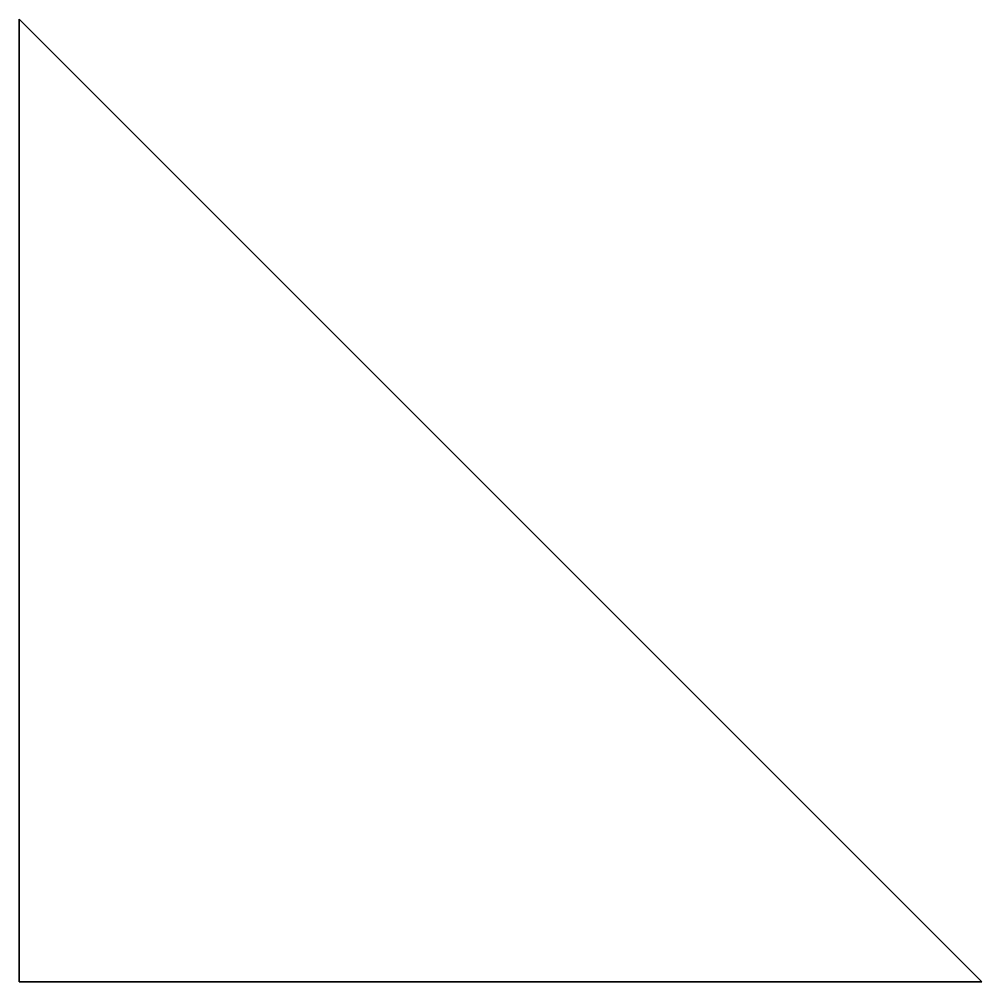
# Model space of a CAD drawing. Extents: x 90.7 to 105.7, y 54.1 to 69.1.
import ezdxf

# ---------------------------------------------------------------- set-up
doc = ezdxf.new("R2010")
doc.units = 0

msp = doc.modelspace()

# ---------------------------------------------------------------- linework, layer by layer
at = {"color": 7, "lineweight": 35, "ltscale": 0.375}
for p, q in [((90.698, 69.086), (90.698, 54.086)), ((90.698, 54.086), (105.698, 54.086))]:
    msp.add_line(p, q, dxfattribs=at)
at = {"color": 7, "lineweight": 35}
msp.add_line((105.698, 54.086), (90.698, 69.086), dxfattribs=at)

doc.saveas('drawing.dxf')
